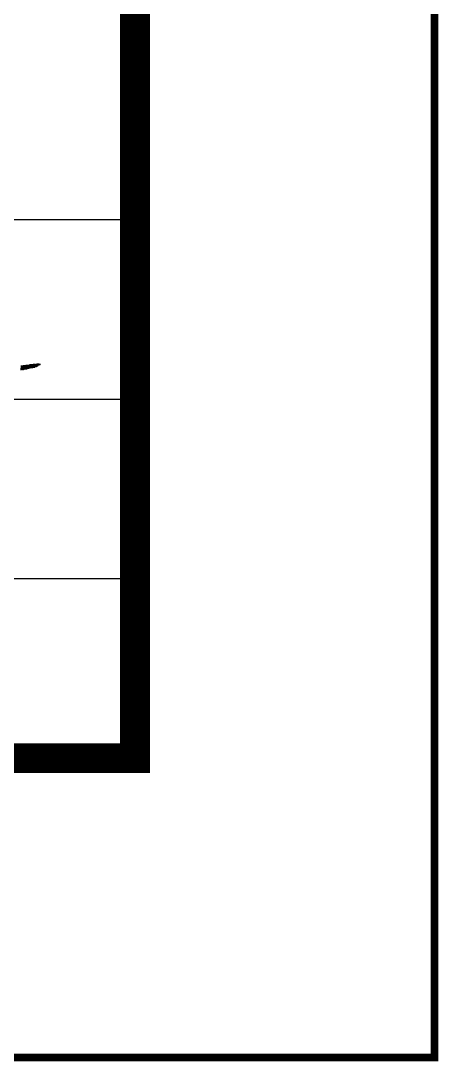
# Model space of a CAD drawing. Extents: x 1738711 to 2346805, y 1189731 to 2516152.
# Drawn here: x 2261992 to 2264082, y 1552690 to 1557905 of the extents above; entities that cross this region are included whole.
import ezdxf
from ezdxf.enums import TextEntityAlignment as Align

# ---------------------------------------------------------------- set-up
doc = ezdxf.new("R2010")
doc.units = 0
doc.header["$LTSCALE"] = 1000
doc.header["$MEASUREMENT"] = 0
doc.layers.add('TK', color=4, linetype='Continuous')
doc.layers.add('签名', color=2, linetype='Continuous')
doc.styles.add('宋体', font='SIMSUN.TTF', dxfattribs={"width": 0.75})

# ---------------------------------------------------------------- blocks, each defined once
blk = doc.blocks.new('hjashrtahreahe')
at = {"layer": 'TK', "color": 7}
for p, q in [((76600, 2800), (83100, 2800)), ((76600, 2200), (83100, 2200)), ((76600, 1600), (83100, 1600)), ((76600, 1000), (83100, 1000))]:
    blk.add_line(p, q, dxfattribs=at)
at = {"layer": 'TK', "color": 7, "const_width": 25}
for points in [[(0, 59400), (84100, 59400), (84100, 0), (0, 0)], [(76600, 3550), (83100, 3550), (83100, 1000), (76600, 1000)]]:
    blk.add_lwpolyline(points, close=True, dxfattribs=at)
at = {"layer": 'TK', "color": 3, "const_width": 100}
blk.add_lwpolyline([(2500, 1000), (2500, 58400), (83100, 58400), (83100, 1000)], close=True, dxfattribs=at)
at = {"layer": 'TK', "color": 7, "const_width": 25}
blk.add_lwpolyline([(76600, 1000), (83100, 1000)], dxfattribs=at)
at = {"layer": 'TK', "style": '宋体', "width": 0.75}
for tag, height, p in [('项目负责人', 350, (6002.9, 57088.7)), ('专业负责人', 350, (6002.9, 56223.7)), ('设计人', 350, (6002.9, 55419.4)), ('版号1', 250, (77303.9, 22193.4)), ('时间1', 250, (82405.3, 22193.4)), ('版号2', 250, (77303.9, 21593.4)), ('时间2', 250, (82405.3, 21593.4)), ('版号3', 250, (77303.9, 20993.4)), ('时间3', 250, (82405.3, 20993.4)), ('建筑会签', 0.0001, (78977.9, 2403.2)), ('电气会签', 0.0001, (82127.9, 2403.2)), ('结构会签', 0.0001, (78977.9, 1803.2)), ('暖通会签', 0.0001, (82127.9, 1803.2)), ('给排水会签', 0.0001, (78977.9, 1249.5)), ('智能化会签', 0.0001, (82127.9, 1249.5))]:
    blk.add_attdef(tag, text='', height=height, dxfattribs=at).set_placement(p, align=Align.CENTER)
for tag, p in [('合作设计单位', (80815.9, 48985.9)), ('版号说明1', (79853.9, 22318.2)), ('版号说明2', (79853.9, 21718.2)), ('版号说明3', (79853.9, 21118.2)), ('浙江绿储科技有限公司', (80545.2, 16035.9)), ('百兆瓦级集中式熔盐储能关键', (80545.2, 14953.2)), ('设备研发及制造基地项目', (80545.2, 14603.3)), ('1#研发楼', (80545.2, 13635.9)), ('图名', (80545.2, 12435.9)), ('工程编号', (78977.9, 11460.9)), ('子项编号', (82127.9, 11460.9)), ('建筑', (78977.9, 10710.9)), ('图号', (82127.9, 10710.9)), ('施工图', (78977.9, 9960.9)), ('2023.03', (82127.9, 9960.9)), ('审定', (79352.9, 8460.9)), ('审核', (79352.9, 7710.9)), ('工程负责', (79352.9, 6960.9)), ('专业负责', (79352.9, 6210.9)), ('设计', (79352.9, 5460.9)), ('制图', (79352.9, 4710.9)), ('校对', (79352.9, 3960.9))]:
    blk.add_attdef(tag, text='', height=250, dxfattribs=at).set_placement(p, align=Align.MIDDLE_CENTER)
blk = doc.blocks.new('A$C579C72A4')
for p, q in [((2042.2, 174), (2042, 150.5)), ((2044.3, 174), (2044.2, 152.6)), ((2046.5, 174), (2046.3, 152.6)), ((2048.6, 174), (2048.5, 152.6)), ((2050.8, 173.9), (2050.6, 150.4)), ((2052.9, 173.9), (2052.7, 152.5)), ((2055.1, 176), (2054.9, 152.5)), ((2057.2, 176), (2057, 154.6)), ((2059.3, 176), (2059.2, 154.6)), ((2061.5, 176), (2061.3, 154.6)), ((2063.6, 176), (2063.5, 154.6)), ((2065.7, 176), (2065.6, 154.6)), ((2067.9, 178.1), (2067.7, 154.6)), ((2070, 175.9), (2069.9, 154.6)), ((2072.2, 178.1), (2072, 156.7)), ((2074.3, 178), (2074.2, 156.7)), ((2076.5, 178), (2076.3, 158.8)), ((2078.6, 178), (2078.4, 156.6)), ((2080.7, 178), (2080.6, 158.8)), ((2082.9, 178), (2082.7, 158.7)), ((2085, 178), (2084.9, 158.7)), ((2087.2, 180.1), (2087, 160.8)), ((2089.3, 180.1), (2089.2, 160.8)), ((2091.4, 180.1), (2091.3, 160.8)), ((2093.6, 180), (2093.5, 162.9)), ((2095.7, 180), (2095.6, 162.9)), ((2097.9, 180), (2097.7, 160.8)), ((2100, 180), (2099.9, 162.9)), ((2102.1, 180), (2102, 162.9)), ((2104.3, 182.1), (2104.1, 162.9)), ((2106.4, 182.1), (2106.3, 162.8)), ((2108.6, 182.1), (2108.4, 162.8)), ((2110.7, 182.1), (2110.6, 165)), ((2112.8, 179.9), (2112.7, 164.9)), ((2115, 179.9), (2114.9, 164.9)), ((2117.1, 179.9), (2117, 164.9)), ((2119.3, 182), (2119.1, 167)), ((2121.4, 182), (2121.3, 169.2)), ((2123.5, 184.1), (2123.4, 171.3)), ((2125.7, 184.1), (2125.6, 171.3)), ((2127.8, 184.1), (2127.7, 173.4)), ((2130, 184.1), (2129.9, 173.4)), ((2132.1, 181.9), (2132, 175.5)), ((2134.2, 181.9), (2134.2, 175.5)), ((2136.4, 181.9), (2136.3, 177.6))]:
    blk.add_line(p, q)
blk = doc.blocks.new('harehraehr')
at = {"layer": '签名'}
blk.add_blockref('A$C579C72A4', (2019870, 1952403), dxfattribs=at)

msp = doc.modelspace()

# ---------------------------------------------------------------- block references
at = {"xscale": 1.5, "yscale": 1.5, "zscale": 1.5}
msp.add_blockref('hjashrtahreahe', (2137913.5, 1552709.1), dxfattribs=at)
msp.add_blockref('harehraehr', (240080.4, -396400))

doc.saveas('drawing.dxf')
